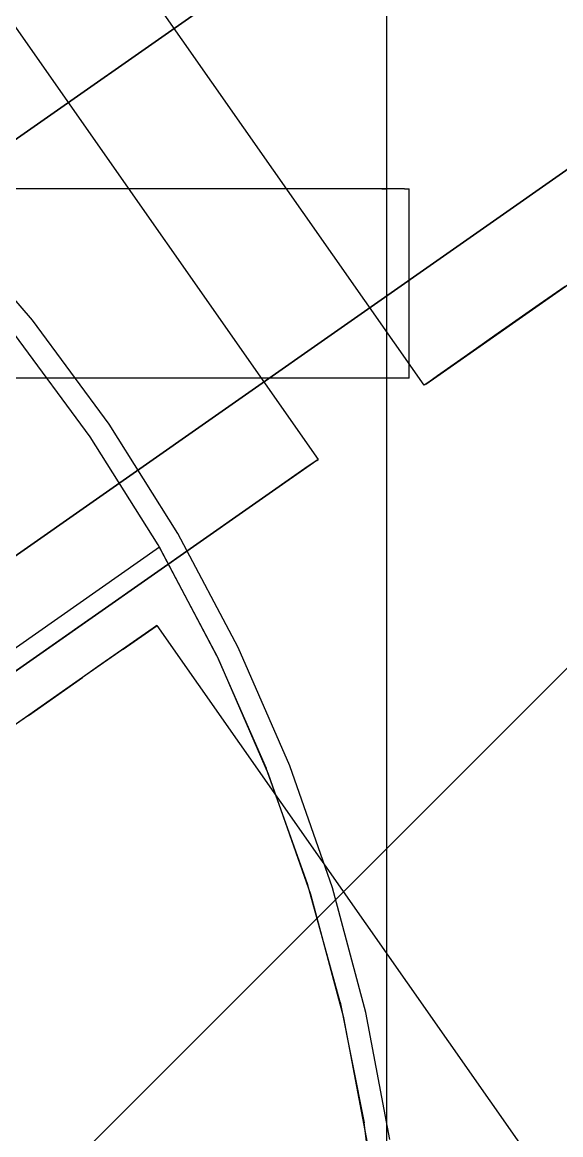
# Model space of a CAD drawing. Header units: millimetres. Extents: x -180 to 1414, y -663 to 972.
# Drawn here: x 1235.39 to 1249.6, y 511.92 to 541.29 of the extents above; entities that cross this region are included whole.
import ezdxf

# ---------------------------------------------------------------- set-up
doc = ezdxf.new("R2010")
doc.units = ezdxf.units.MM
doc.layers.add('TOP', color=8, linetype='Continuous')

msp = doc.modelspace()

# ---------------------------------------------------------------- linework, layer by layer
at = {"layer": 'TOP'}
for p, q in [((1260.527, 555.927), (1229.877, 534.466)), ((1259.162, 554.971), (1228.512, 533.51)), ((1235.039, 527.093), (1265.689, 548.554)), ((1264.324, 547.598), (1233.674, 526.137)), ((1247.49, 546.798), (1216.84, 525.337)), ((1215.475, 524.381), (1246.124, 545.842)), ((1245, 544.9), (1245, 447.5)), ((1268.825, 543.302), (1219.257, 493.733)), ((1245.996, 531.713), (1237.966, 543.181)), ((1235.167, 541.222), (1243.197, 529.754)), ((1252.652, 539.426), (1222.002, 517.964)), ((1249.034, 533.841), (1256.079, 538.774)), ((1220.637, 517.008), (1251.287, 538.47)), ((1247.375, 532.679), (1255.665, 538.484)), ((1248.416, 533.408), (1255.861, 538.621)), ((1246.345, 531.958), (1255.13, 538.109)), ((1247.375, 532.679), (1255.494, 538.364)), ((1247.862, 533.02), (1255.494, 538.364)), ((1246.035, 531.741), (1255.062, 538.061)), ((1246.152, 531.822), (1255.062, 538.061)), ((1246.345, 531.958), (1255.062, 538.061)), ((1235.652, 536.9), (1233.427, 536.9)), ((1237.181, 536.9), (1235.182, 536.9)), ((1237.676, 536.9), (1235.652, 536.9)), ((1238.971, 536.9), (1237.181, 536.9)), ((1239.491, 536.9), (1237.676, 536.9)), ((1240.544, 536.9), (1238.971, 536.9)), ((1241.084, 536.9), (1239.491, 536.9)), ((1241.889, 536.9), (1240.544, 536.9)), ((1242.448, 536.9), (1241.084, 536.9)), ((1243.001, 536.9), (1241.889, 536.9)), ((1243.574, 536.9), (1242.448, 536.9)), ((1243.872, 536.9), (1243.001, 536.9)), ((1244.457, 536.9), (1243.574, 536.9)), ((1244.497, 536.9), (1243.872, 536.9)), ((1245.091, 536.9), (1244.457, 536.9)), ((1244.874, 536.9), (1244.497, 536.9)), ((1244.874, 536.9), (1245, 536.9)), ((1245, 536.9), (1245, 531.9)), ((1245.472, 536.9), (1245.091, 536.9)), ((1245.472, 536.9), (1245.6, 536.9)), ((1245.6, 531.9), (1245.6, 536.9)), ((1235.652, 533.431), (1233.427, 536.016)), ((1249.714, 534.316), (1249.034, 533.841)), ((1249.034, 533.841), (1248.416, 533.408)), ((1237.676, 530.687), (1235.652, 533.431)), ((1248.416, 533.408), (1247.862, 533.02)), ((1237.181, 530.349), (1235.182, 533.057)), ((1237.181, 530.349), (1235.182, 533.057)), ((1247.862, 533.02), (1247.375, 532.679)), ((1247.375, 532.679), (1246.959, 532.387)), ((1246.959, 532.387), (1246.615, 532.147)), ((1246.345, 531.958), (1246.152, 531.822)), ((1246.615, 532.147), (1246.345, 531.958)), ((1235.652, 531.9), (1233.427, 531.9)), ((1237.181, 531.9), (1235.182, 531.9)), ((1237.676, 531.9), (1235.652, 531.9)), ((1238.971, 531.9), (1237.181, 531.9)), ((1239.491, 531.9), (1237.676, 531.9)), ((1240.544, 531.9), (1238.971, 531.9)), ((1241.084, 531.9), (1239.491, 531.9)), ((1241.889, 531.9), (1240.544, 531.9)), ((1242.448, 531.9), (1241.084, 531.9)), ((1243.001, 531.9), (1241.889, 531.9)), ((1243.574, 531.9), (1242.448, 531.9)), ((1243.872, 531.9), (1243.001, 531.9)), ((1244.457, 531.9), (1243.574, 531.9)), ((1244.497, 531.9), (1243.872, 531.9)), ((1245.091, 531.9), (1244.457, 531.9)), ((1244.874, 531.9), (1244.497, 531.9)), ((1245, 531.9), (1244.874, 531.9)), ((1245.472, 531.9), (1245.091, 531.9)), ((1245.6, 531.9), (1245.472, 531.9)), ((1246.035, 531.741), (1245.996, 531.713)), ((1246.152, 531.822), (1246.035, 531.741)), ((1239.491, 527.8), (1237.676, 530.687)), ((1238.971, 527.5), (1237.181, 530.349)), ((1238.971, 527.5), (1237.181, 530.349)), ((1243.042, 529.645), (1231.668, 521.68)), ((1243.042, 529.645), (1231.702, 521.704)), ((1243.159, 529.726), (1231.722, 521.719)), ((1243.197, 529.754), (1231.729, 521.724)), ((1243.042, 529.645), (1242.848, 529.509)), ((1243.159, 529.726), (1243.042, 529.645)), ((1243.159, 529.726), (1243.197, 529.754)), ((1242.848, 529.509), (1231.62, 521.647)), ((1242.579, 529.321), (1231.62, 521.647)), ((1242.579, 529.321), (1231.668, 521.68)), ((1242.848, 529.509), (1231.702, 521.704)), ((1242.579, 529.321), (1242.235, 529.08)), ((1242.848, 529.509), (1242.579, 529.321)), ((1242.235, 529.08), (1231.486, 521.553)), ((1242.235, 529.08), (1231.559, 521.605)), ((1242.235, 529.08), (1241.818, 528.788)), ((1241.818, 528.788), (1231.4, 521.493)), ((1241.818, 528.788), (1231.559, 521.605)), ((1241.818, 528.788), (1241.332, 528.447)), ((1241.332, 528.447), (1231.302, 521.425)), ((1241.332, 528.447), (1231.4, 521.493)), ((1241.332, 528.447), (1240.778, 528.059)), ((1240.778, 528.059), (1231.302, 521.425)), ((1240.778, 528.059), (1231.4, 521.493)), ((1240.778, 528.059), (1240.159, 527.626)), ((1240.159, 527.626), (1231.073, 521.264)), ((1240.159, 527.626), (1239.48, 527.151)), ((1241.084, 524.785), (1239.491, 527.8)), ((1239.01, 527.432), (1225.998, 518.321)), ((1239.01, 527.432), (1233.354, 523.472)), ((1240.544, 524.525), (1238.971, 527.5)), ((1240.544, 524.525), (1238.971, 527.5)), ((1240.524, 524.566), (1239.01, 527.432)), ((1239.48, 527.151), (1238.744, 526.635)), ((1238.744, 526.635), (1237.954, 526.082)), ((1237.954, 526.082), (1230.804, 521.076)), ((1237.954, 526.082), (1237.116, 525.496)), ((1237.116, 525.496), (1230.656, 520.972)), ((1237.116, 525.496), (1236.235, 524.878)), ((1238.842, 525.3), (1237.376, 524.274)), ((1238.05, 524.745), (1238.917, 525.353)), ((1238.319, 524.934), (1238.842, 525.3)), ((1238.716, 525.212), (1238.542, 525.09)), ((1238.842, 525.3), (1238.716, 525.212)), ((1238.942, 525.37), (1238.842, 525.3)), ((1238.917, 525.353), (1238.842, 525.3)), ((1238.942, 525.37), (1238.917, 525.353)), ((1238.942, 525.37), (1279.15, 467.948)), ((1238.542, 525.09), (1237.735, 524.525)), ((1238.319, 524.934), (1237.735, 524.525)), ((1238.319, 524.934), (1238.05, 524.745)), ((1238.542, 525.09), (1238.319, 524.934)), ((1236.235, 524.878), (1230.501, 520.863)), ((1236.235, 524.878), (1235.314, 524.234)), ((1238.05, 524.745), (1237.735, 524.525)), ((1242.448, 521.66), (1241.084, 524.785)), ((1237.735, 524.525), (1236.976, 523.994)), ((1237.735, 524.525), (1237.376, 524.274)), ((1240.524, 524.566), (1241.827, 521.598)), ((1241.889, 521.44), (1240.544, 524.525)), ((1241.889, 521.44), (1240.544, 524.525)), ((1237.376, 524.274), (1236.976, 523.994)), ((1235.55, 522.995), (1236.976, 523.994)), ((1236.06, 523.352), (1236.976, 523.994)), ((1236.976, 523.994), (1236.537, 523.686)), ((1236.537, 523.686), (1234.437, 522.216)), ((1236.537, 523.686), (1236.06, 523.352)), ((1236.06, 523.352), (1234.437, 522.216)), ((1236.06, 523.352), (1235.55, 522.995)), ((1235.55, 522.995), (1235.007, 522.615)), ((1243.574, 518.441), (1242.448, 521.66)), ((1242.913, 518.544), (1241.827, 521.598)), ((1243.001, 518.264), (1241.889, 521.44)), ((1243.001, 518.264), (1241.889, 521.44)), ((1243.777, 515.42), (1242.913, 518.544)), ((1244.457, 515.147), (1243.574, 518.441)), ((1243.872, 515.013), (1243.001, 518.264)), ((1243.872, 515.013), (1243.001, 518.264)), ((1243.777, 515.42), (1244.414, 512.241)), ((1244.497, 511.707), (1243.872, 515.013)), ((1244.497, 511.707), (1243.872, 515.013)), ((1245.091, 511.796), (1244.457, 515.147)), ((1244.82, 509.025), (1244.414, 512.241))]:
    msp.add_line(p, q, dxfattribs=at)

doc.saveas('drawing.dxf')
